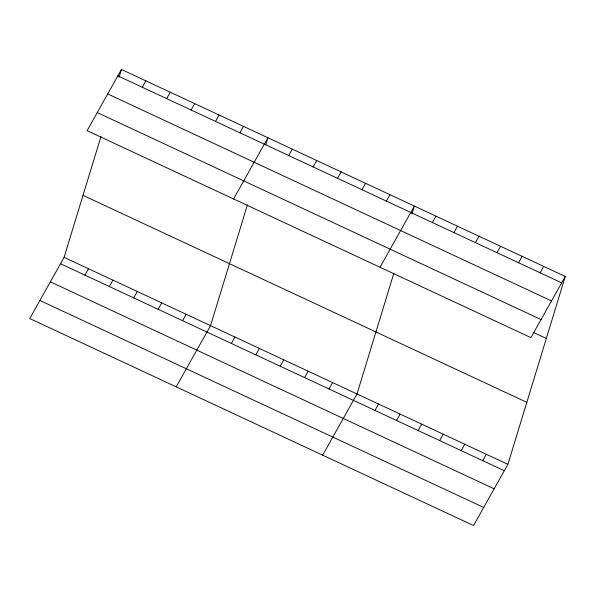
<?xml version="1.0" encoding="UTF-8"?>
<svg xmlns="http://www.w3.org/2000/svg" width="595" height="595" viewBox="0 0 595 595"><rect width="100%" height="100%" fill="white"/><g stroke="black" fill="none" stroke-linecap="round" stroke-linejoin="round"><path stroke-width="0.89" d="M565.25 276.452L530.911 337.64L87.108 130.655L121.454 69.459L565.25 276.452L507.892 464.345L473.546 525.541L29.75 318.548L64.089 257.36L100.964 136.575M119.015 77.432L121.454 69.459M247.416 204.881L210.541 325.666L176.202 386.854M265.742 144.853L267.906 137.765L233.567 198.961M393.868 273.187L357 393.972L322.661 455.16M411.926 214.044L414.358 206.071L380.019 267.267M142.272 87.242L145.857 80.846M166.682 98.621L170.267 92.232M84.914 275.135L88.499 268.739M191.092 110.008L194.677 103.612M109.324 286.515L112.909 280.126M215.502 121.395L219.086 114.999M133.734 297.902L137.319 291.513M239.911 132.774L243.496 126.385M158.136 309.288L161.728 302.892M182.546 320.668L186.138 314.279M288.724 155.54L292.316 149.152M313.134 166.927L316.726 160.538M231.366 343.441L234.951 337.045M337.543 178.314L341.128 171.918M255.776 354.821L259.361 348.432M361.953 189.693L365.538 183.305M280.186 366.208L283.77 359.819M386.363 201.08L389.948 194.691M304.595 377.594L308.18 371.198M329.005 388.974L332.59 382.585M432.327 222.523L435.912 216.126M453.881 232.571L457.473 226.182M374.969 410.416L378.554 404.02M475.442 242.626L479.027 236.237M396.523 420.472L400.108 414.075M496.996 252.682L500.581 246.285M418.077 430.52L421.669 424.131M518.55 262.737L522.135 256.341M439.638 440.575L443.223 434.186M540.104 272.785L543.696 266.396M461.192 450.631L464.777 444.234M482.746 460.686L486.331 454.29M117.862 75.855L561.665 282.841M107.717 93.936L551.513 300.929M97.26 112.574L541.056 319.56M533.053 332.27L546.322 338.458M83.017 195.353L526.82 402.339M64.089 257.36L507.892 464.345M60.504 263.749L504.3 470.734M50.352 281.837L494.155 488.822M39.902 300.468L483.698 507.453"/></g></svg>
